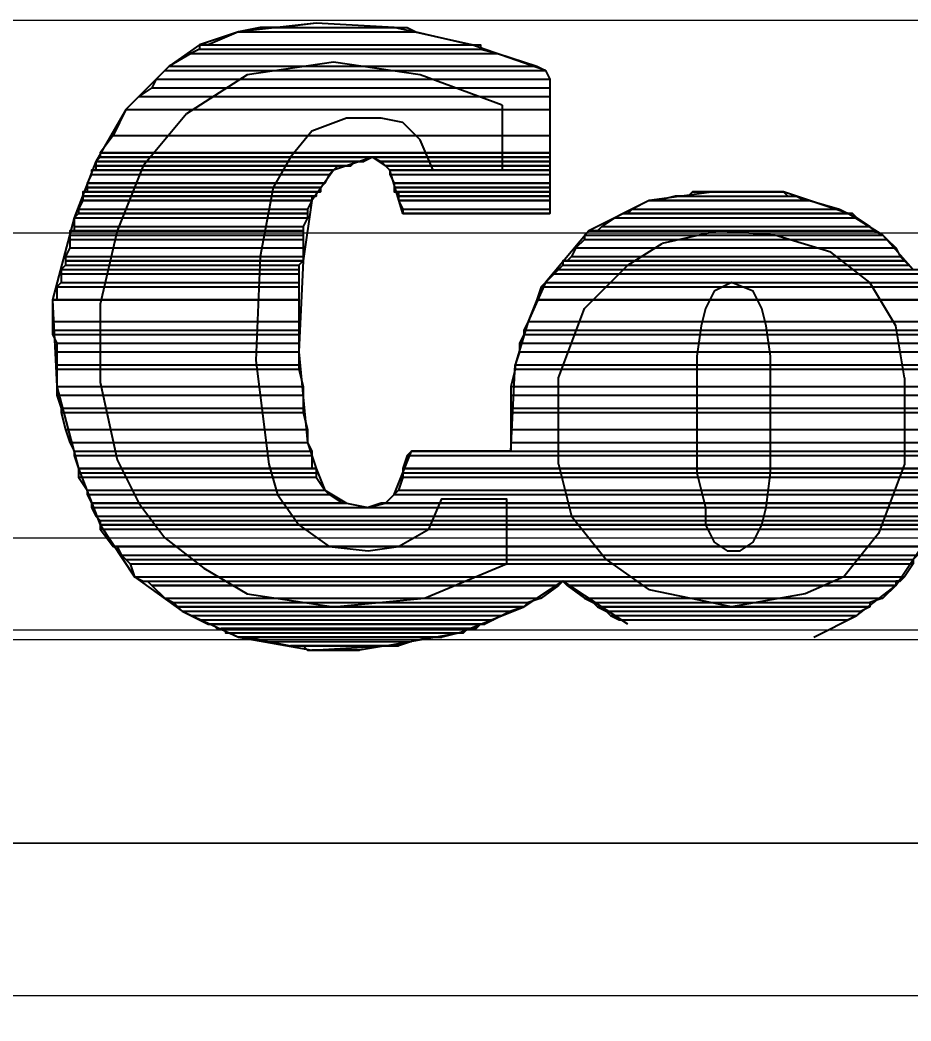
# Model space of a CAD drawing. Header units: millimetres. Extents: x 210628 to 232146, y -111309 to -91563.
# Drawn here: x 213844.85 to 213888.66, y -107150.55 to -107101.33 of the extents above; entities that cross this region are included whole.
import ezdxf

# ---------------------------------------------------------------- set-up
doc = ezdxf.new("R2010")
doc.units = ezdxf.units.MM
doc.header["$PDMODE"] = 2
doc.layers.get('0').update_dxf_attribs({"lineweight": 20})
for name, color, linetype, lineweight in [('ahsap gor', 24, 'Continuous', 20), ('demir-1', 103, 'Continuous', 20), ('KP', 167, 'Continuous', 30), ('t_görünüş', 45, 'Continuous', 25), ('t_tarama', 253, 'Continuous', 5), ('ölçü', 251, 'Continuous', 5)]:
    doc.layers.add(name, color=color, linetype=linetype, lineweight=lineweight)
doc.styles.add('Ölçü50', font='calibri.ttf', dxfattribs={"width": 0.7})
doc.dimstyles.new('olcu10', dxfattribs={"dimtxt": 9, "dimasz": 2, "dimexe": 1.25, "dimexo": 0.625, "dimgap": 0.5, "dimtad": 1, "dimdec": 1, "dimrnd": 0.5, "dimzin": 9, "dimtxsty": 'Ölçü50', "dimblk": 'ARCHTICK', "dimcen": 2, "dimclrd": 256, "dimclre": 256, "dimclrt": 6, "dimazin": 2, "dimtfac": 1, "dimtdec": 1, "dimtix": 1, "dimtmove": 0, "dimatfit": 3, "dimldrblk": 'ARCHTICK', "dimfxl": 1, "dimlwd": -1, "dimarcsym": 0})

# ---------------------------------------------------------------- blocks, each defined once
blk = doc.blocks.new('_ArchTick')
at = {"color": 0, "linetype": 'ByBlock', "const_width": 0.15}
blk.add_lwpolyline([(-0.5, -0.5), (0.5, 0.5)], dxfattribs=at)
blk = doc.blocks.new('*D98')
at = {"layer": 'DEFPOINTS', "color": 0, "transparency": 16777216}
for p in [(213657.886, -107133.368), (213899.884, -107133.368), (213899.884, -107149.3)]:
    blk.add_point(p, dxfattribs=at)
at = {"layer": 'ölçü', "lineweight": -2, "transparency": 16777216}
for p, q in [((213657.886, -107133.993), (213657.886, -107150.55)), ((213899.884, -107133.993), (213899.884, -107150.55))]:
    blk.add_line(p, q, dxfattribs=at)
at = {"layer": 'ölçü', "transparency": 16777216}
blk.add_line((213657.886, -107149.3), (213899.884, -107149.3), dxfattribs=at)
at = {"layer": 'ölçü', "transparency": 16777216, "xscale": 2, "yscale": 2, "zscale": 2, "rotation": 180}
blk.add_blockref('_ArchTick', (213657.886, -107149.3), dxfattribs=at)
at = {"layer": 'ölçü', "transparency": 16777216, "xscale": 2, "yscale": 2, "zscale": 2}
blk.add_blockref('_ArchTick', (213899.884, -107149.3), dxfattribs=at)
at = {"layer": 'ölçü', "color": 6, "transparency": 16777216, "insert": (213778.885, -107144.234), "char_height": 9, "attachment_point": 5, "style": 'Ölçü50'}
blk.add_mtext('242', dxfattribs=at)
blk = doc.blocks.new('logolutabela')
at = {"layer": 't_görünüş'}
for points in [[(366.572, 37.169), (361.75, 38.87), (356.643, 40.005), (351.535, 40.289), (346.428, 39.722)], [(351.535, 40.289), (349.266, 40.005), (356.643, 40.005)], [(346.428, 39.722), (343.875, 38.87), (341.888, 37.453)], [(346.428, 39.722), (344.442, 38.87), (361.75, 38.87)], [(347.847, 40.005), (346.428, 39.722), (358.062, 39.722)], [(346.428, 39.722), (358.062, 39.722), (361.75, 38.87)], [(348.131, 40.005), (347.847, 40.005), (357.494, 40.005)], [(347.847, 40.005), (357.494, 40.005), (358.062, 39.722)], [(349.266, 40.005), (348.131, 40.005), (357.21, 40.005)], [(348.131, 40.005), (357.494, 40.005)], [(349.266, 40.005), (357.21, 40.005)], [(344.442, 38.87), (343.875, 38.87), (362.317, 38.87)], [(343.875, 38.87), (343.875, 38.586), (362.317, 38.586)], [(343.875, 38.87), (362.317, 38.87), (362.317, 38.586)], [(344.442, 38.87), (362.317, 38.87)], [(343.307, 38.303), (341.888, 37.453), (366.006, 37.453)], [(343.875, 38.586), (343.307, 38.303), (363.452, 38.303)], [(343.307, 38.303), (363.452, 38.303), (366.006, 37.453)], [(343.875, 38.586), (362.317, 38.586), (363.452, 38.303)], [(341.888, 37.453), (339.052, 34.615), (337.065, 31.21), (335.647, 27.522)], [(341.888, 37.453), (341.606, 37.169), (366.572, 37.169)], [(341.888, 37.453), (366.006, 37.453), (366.572, 37.169)], [(363.736, 34.899), (358.344, 36.885), (352.67, 37.735), (346.996, 36.885)], [(341.606, 37.169), (341.038, 36.601), (366.856, 36.601)], [(341.606, 37.169), (366.572, 37.169), (366.856, 36.601)], [(346.996, 36.885), (343.023, 34.331)], [(366.572, 37.169), (366.856, 36.601), (366.856, 27.806), (357.21, 27.806), (356.359, 30.642), (356.075, 30.926), (355.224, 31.493), (352.67, 30.642), (351.251, 28.657), (350.684, 24.684), (350.4, 18.726), (350.968, 12.767), (351.535, 11.066), (352.103, 9.647), (353.521, 8.796), (354.94, 8.512), (356.075, 8.796), (356.643, 9.363), (357.778, 12.201), (364.303, 12.201), (364.587, 17.875)], [(341.038, 36.601), (340.754, 36.034), (366.856, 36.034)], [(341.038, 36.601), (366.856, 36.601), (366.856, 36.034)], [(339.903, 35.466), (339.052, 34.615), (366.856, 34.615)], [(340.754, 36.034), (339.903, 35.466), (366.856, 35.466)], [(339.903, 35.466), (366.856, 35.466), (366.856, 34.615)], [(340.754, 36.034), (366.856, 36.034), (366.856, 35.466)], [(363.736, 34.899), (363.736, 30.642), (359.196, 30.642), (358.344, 32.629), (358.062, 32.912), (357.21, 33.764), (355.792, 34.047), (353.521, 34.047), (351.251, 33.196), (349.834, 31.493), (348.699, 29.507), (347.847, 24.968), (347.564, 18.159), (348.415, 11.35), (348.982, 9.363), (350.4, 7.377), (352.386, 5.958), (354.94, 5.674), (356.927, 5.958), (358.912, 7.093), (359.763, 9.08), (364.02, 9.08), (364.02, 4.823)], [(339.052, 34.615), (338.2, 32.912), (366.856, 32.912)], [(343.023, 34.331), (340.187, 30.926), (338.484, 26.671)], [(339.052, 34.615), (366.856, 34.615), (366.856, 32.912)], [(338.2, 32.912), (337.349, 31.777), (366.856, 31.777)], [(338.2, 32.912), (366.856, 32.912), (366.856, 31.777)], [(337.349, 31.777), (337.349, 31.493), (366.856, 31.493)], [(337.349, 31.777), (366.856, 31.777), (366.856, 31.493)], [(337.349, 31.493), (337.065, 31.21), (354.657, 31.21)], [(337.065, 31.21), (354.657, 31.21), (354.089, 31.21)], [(337.065, 31.21), (337.065, 30.926), (353.805, 30.926)], [(337.065, 31.21), (354.089, 31.21), (353.805, 30.926)], [(337.065, 30.926), (353.805, 30.926), (352.954, 30.926)], [(337.065, 30.926), (337.065, 30.642), (352.67, 30.642)], [(337.065, 30.926), (352.954, 30.926), (352.67, 30.642)], [(337.349, 31.493), (355.224, 31.493), (354.657, 31.21)], [(355.224, 31.493), (355.792, 31.21), (366.856, 31.21)], [(355.224, 31.493), (366.856, 31.493), (366.856, 31.21)], [(355.792, 31.21), (356.075, 30.926), (366.856, 30.926)], [(355.792, 31.21), (366.856, 31.21), (366.856, 30.926)], [(356.075, 30.926), (356.359, 30.642), (366.856, 30.642)], [(356.075, 30.926), (366.856, 30.926), (366.856, 30.642)], [(336.782, 30.359), (336.498, 29.791), (352.103, 29.791)], [(337.065, 30.642), (336.782, 30.642), (352.67, 30.642)], [(336.782, 30.642), (336.782, 30.359), (352.386, 30.359)], [(336.782, 30.642), (352.67, 30.642), (352.386, 30.359)], [(336.782, 30.359), (352.386, 30.359), (352.103, 29.791)], [(356.359, 30.642), (356.359, 30.359), (366.856, 30.359)], [(356.359, 30.642), (366.856, 30.642), (366.856, 30.359)], [(356.359, 30.359), (356.643, 29.791), (366.856, 29.791)], [(356.359, 30.359), (366.856, 30.359), (366.856, 29.791)], [(336.498, 29.791), (336.498, 29.507), (351.819, 29.507)], [(336.498, 29.791), (352.103, 29.791), (351.819, 29.507)], [(356.643, 29.791), (356.643, 29.507), (366.856, 29.507)], [(356.643, 29.791), (366.856, 29.791), (366.856, 29.507)], [(336.498, 29.223), (336.214, 29.223), (351.535, 29.223)], [(336.214, 29.223), (336.214, 28.941), (351.535, 28.941)], [(336.214, 29.223), (351.535, 29.223), (351.535, 28.941)], [(336.214, 28.941), (351.535, 28.941), (351.251, 28.941)], [(336.214, 28.941), (336.214, 28.657), (351.251, 28.657)], [(336.214, 28.941), (351.251, 28.941), (351.251, 28.657)], [(336.498, 29.507), (336.498, 29.223), (351.819, 29.223)], [(336.498, 29.507), (351.819, 29.507), (351.819, 29.223)], [(336.498, 29.223), (351.819, 29.223), (351.535, 29.223)], [(356.643, 29.507), (356.643, 29.223), (366.856, 29.223)], [(356.643, 29.507), (366.856, 29.507), (366.856, 29.223)], [(356.643, 29.223), (366.856, 29.223)], [(356.927, 29.223), (356.927, 28.941), (366.856, 28.941)], [(356.927, 29.223), (366.856, 29.223), (366.856, 28.941)], [(356.927, 28.941), (356.927, 28.657), (366.856, 28.657)], [(356.927, 28.941), (366.856, 28.941), (366.856, 28.657)], [(386.434, 27.806), (382.178, 29.223), (377.638, 29.223), (373.383, 28.657)], [(375.084, 28.941), (373.95, 28.657), (383.596, 28.657)], [(375.936, 28.941), (375.084, 28.941), (383.03, 28.941)], [(375.084, 28.941), (383.03, 28.941), (383.596, 28.657)], [(376.219, 29.223), (375.936, 28.941), (382.462, 28.941)], [(375.936, 28.941), (383.03, 28.941)], [(377.071, 29.223), (376.219, 29.223), (382.178, 29.223)], [(376.219, 29.223), (382.178, 29.223), (382.462, 28.941)], [(377.354, 29.223), (377.071, 29.223), (379.908, 29.223)], [(377.071, 29.223), (382.178, 29.223)], [(377.638, 29.223), (377.354, 29.223), (379.341, 29.223)], [(377.354, 29.223), (379.908, 29.223)], [(336.214, 28.657), (335.93, 28.089), (350.968, 28.089)], [(336.214, 28.657), (351.251, 28.657), (350.968, 28.089)], [(356.927, 28.657), (357.21, 28.089), (366.856, 28.089)], [(356.927, 28.657), (366.856, 28.657), (366.856, 28.089)], [(373.383, 28.657), (369.41, 26.671), (366.572, 23.266)], [(373.383, 28.657), (372.248, 28.089), (385.866, 28.089)], [(373.95, 28.657), (373.383, 28.657), (383.88, 28.657)], [(373.383, 28.657), (383.88, 28.657), (385.866, 28.089)], [(373.95, 28.657), (383.88, 28.657)], [(335.93, 27.806), (335.647, 27.522), (350.968, 27.522)], [(335.93, 28.089), (335.93, 27.806), (350.968, 27.806)], [(335.93, 28.089), (350.968, 28.089), (350.968, 27.806)], [(335.93, 27.806), (350.968, 27.806), (350.968, 27.522)], [(357.21, 28.089), (357.21, 27.806), (366.856, 27.806)], [(357.21, 28.089), (366.856, 28.089), (366.856, 27.806)], [(371.68, 27.806), (371.113, 27.522), (387.001, 27.522)], [(371.964, 27.806), (371.68, 27.806), (386.434, 27.806)], [(371.68, 27.806), (386.717, 27.806)], [(371.68, 27.806), (386.717, 27.806), (387.001, 27.522)], [(372.248, 28.089), (371.964, 27.806), (386.434, 27.806)], [(372.248, 28.089), (385.866, 28.089), (386.434, 27.806)], [(390.69, 24.117), (388.704, 26.387), (386.434, 27.806)], [(335.647, 27.522), (334.228, 22.13), (334.512, 16.456), (335.93, 11.066)], [(335.647, 27.522), (335.647, 26.954), (350.684, 26.954)], [(335.647, 27.522), (350.968, 27.522), (350.684, 26.954)], [(335.647, 26.954), (335.647, 26.671), (350.684, 26.671)], [(335.647, 26.954), (350.684, 26.954), (350.684, 26.671)], [(370.261, 26.954), (369.978, 26.671), (388.136, 26.671)], [(371.113, 27.522), (370.261, 26.954), (387.852, 26.954)], [(370.261, 26.954), (387.852, 26.954), (388.136, 26.671)], [(371.113, 27.522), (387.001, 27.522), (387.852, 26.954)], [(335.647, 26.671), (335.363, 26.671), (350.684, 26.671)], [(335.363, 26.671), (335.363, 26.387), (350.684, 26.387)], [(335.363, 26.671), (350.684, 26.671), (350.684, 26.387)], [(335.363, 26.387), (335.363, 26.103), (350.684, 26.103)], [(335.363, 26.387), (350.684, 26.387), (350.684, 26.103)], [(338.484, 26.671), (337.349, 21.847), (337.349, 16.74), (338.484, 11.633)], [(369.41, 26.671), (369.126, 26.387), (388.704, 26.387)], [(369.126, 26.387), (369.126, 26.103), (388.987, 26.103)], [(369.126, 26.387), (388.704, 26.387), (388.987, 26.103)], [(369.694, 26.671), (369.41, 26.671), (388.136, 26.671)], [(369.41, 26.671), (388.136, 26.671), (388.704, 26.387)], [(369.978, 26.671), (369.694, 26.671), (388.136, 26.671)], [(385.299, 25.252), (381.611, 26.387), (377.922, 26.671), (374.234, 25.819)], [(335.363, 26.103), (335.363, 25.536), (350.684, 25.536)], [(335.363, 26.103), (350.684, 26.103), (350.684, 25.536)], [(367.424, 11.35), (367.424, 17.024), (369.126, 21.563), (371.964, 24.4), (374.234, 25.819)], [(369.126, 26.103), (368.559, 25.536), (389.555, 25.536)], [(369.126, 26.103), (388.987, 26.103), (389.555, 25.536)], [(335.363, 25.536), (335.079, 24.968), (350.684, 24.968)], [(335.079, 24.968), (335.079, 24.684), (350.684, 24.684)], [(335.079, 24.968), (350.684, 24.968), (350.684, 24.684)], [(335.363, 25.536), (350.684, 25.536), (350.684, 24.968)], [(368.275, 24.968), (367.991, 24.684), (390.123, 24.684)], [(368.559, 25.536), (368.275, 24.968), (389.839, 24.968)], [(368.275, 24.968), (389.839, 24.968), (390.123, 24.684)], [(368.559, 25.536), (389.555, 25.536), (389.839, 24.968)], [(390.123, 17.024), (389.555, 20.429), (387.852, 23.266), (385.299, 25.252)], [(335.079, 24.4), (334.795, 24.117), (350.4, 24.117)], [(335.079, 24.684), (335.079, 24.4), (350.4, 24.4)], [(335.079, 24.684), (350.684, 24.684), (350.4, 24.4)], [(335.079, 24.4), (350.4, 24.4), (350.4, 24.117)], [(367.707, 24.4), (367.424, 24.117), (390.69, 24.117)], [(367.991, 24.684), (367.707, 24.684), (390.123, 24.684)], [(367.707, 24.684), (367.707, 24.4), (390.406, 24.4)], [(367.707, 24.684), (390.123, 24.684), (390.406, 24.4)], [(367.707, 24.4), (390.406, 24.4), (390.69, 24.117)], [(334.795, 24.117), (334.795, 23.833), (350.4, 23.833)], [(334.795, 24.117), (350.4, 24.117), (350.4, 23.833)], [(334.795, 23.833), (334.795, 23.266), (350.4, 23.266)], [(334.795, 23.833), (350.4, 23.833), (350.4, 23.266)], [(367.14, 23.833), (366.572, 23.266), (451.407, 23.266)], [(367.424, 24.117), (367.14, 23.833), (427.29, 23.833)], [(367.14, 23.833), (451.123, 23.833), (451.407, 23.266)], [(367.424, 24.117), (427.29, 24.117), (427.29, 23.833)], [(334.795, 23.266), (334.512, 22.982), (350.4, 22.982)], [(334.512, 22.982), (334.512, 22.13), (350.4, 22.13)], [(334.512, 22.982), (350.4, 22.982), (350.4, 22.13)], [(334.795, 23.266), (350.4, 23.266), (350.4, 22.982)], [(366.572, 23.266), (365.438, 20.713), (364.587, 17.875)], [(366.29, 22.982), (366.006, 22.13), (451.974, 22.13)], [(366.572, 23.266), (366.29, 22.982), (451.69, 22.982)], [(366.29, 22.982), (451.69, 22.982), (451.974, 22.13)], [(366.572, 23.266), (451.407, 23.266), (451.69, 22.982)], [(377.638, 22.698), (377.354, 22.13), (377.071, 21.563), (376.787, 20.429), (376.503, 18.443), (376.503, 10.782), (377.071, 8.512), (377.071, 7.377), (377.354, 6.809), (377.638, 6.242), (378.489, 5.674), (379.341, 5.674), (380.192, 6.242), (380.476, 6.809), (380.759, 7.377), (381.043, 8.512), (381.327, 10.782), (381.327, 18.443), (381.043, 20.429), (380.759, 21.563), (380.476, 22.13), (380.192, 22.698), (378.773, 23.266), (377.638, 22.698)], [(334.512, 22.13), (334.228, 22.13), (350.4, 22.13)], [(334.228, 22.13), (334.228, 20.713), (350.4, 20.713)], [(334.228, 22.13), (350.4, 22.13), (350.4, 20.713)], [(366.006, 22.13), (365.438, 20.713), (491.979, 20.713)], [(366.006, 22.13), (494.249, 22.13), (491.979, 20.713)], [(334.228, 20.713), (334.228, 20.145), (350.4, 20.145)], [(334.228, 20.713), (350.4, 20.713), (350.4, 20.145)], [(365.438, 20.713), (365.155, 20.145), (491.128, 20.145)], [(365.438, 20.713), (491.979, 20.713), (491.128, 20.145)], [(334.228, 20.145), (334.228, 19.861), (350.4, 19.861)], [(334.228, 20.145), (350.4, 20.145), (350.4, 19.861)], [(334.228, 19.861), (334.512, 19.294), (350.4, 19.294)], [(334.228, 19.861), (350.4, 19.861), (350.4, 19.294)], [(365.155, 19.861), (364.871, 19.294), (491.979, 19.294)], [(365.155, 20.145), (365.155, 19.861), (491.412, 19.861)], [(365.155, 20.145), (491.128, 20.145), (491.412, 19.861)], [(365.155, 19.861), (491.412, 19.861), (491.979, 19.294)], [(334.512, 19.294), (334.512, 18.726), (350.4, 18.726)], [(334.512, 19.294), (350.4, 19.294), (350.4, 18.726)], [(364.871, 19.294), (364.871, 18.726), (492.547, 18.726)], [(364.871, 19.294), (491.979, 19.294), (492.547, 18.726)], [(334.512, 18.726), (334.512, 17.875), (350.4, 17.875)], [(334.512, 18.726), (350.4, 18.726), (350.4, 17.875)], [(364.871, 18.726), (364.587, 17.875), (493.398, 17.875)], [(364.871, 18.726), (492.547, 18.726), (493.398, 17.875)], [(334.512, 17.875), (334.512, 17.591), (350.4, 17.591)], [(334.512, 17.875), (350.4, 17.875), (350.4, 17.591)], [(364.587, 17.875), (364.587, 17.591), (493.398, 17.591)], [(364.587, 17.875), (493.398, 17.875), (493.398, 17.591)], [(334.512, 17.591), (334.512, 16.456), (350.684, 16.456)], [(334.512, 17.591), (350.4, 17.591), (350.684, 16.456)], [(364.587, 17.591), (364.303, 16.456), (494.533, 16.456)], [(364.587, 17.591), (493.398, 17.591), (494.533, 16.456)], [(334.512, 16.456), (334.512, 15.889), (350.684, 15.889)], [(334.512, 16.456), (350.684, 16.456), (350.684, 15.889)], [(364.303, 16.456), (364.303, 15.889), (494.817, 15.889)], [(364.303, 16.456), (494.533, 16.456), (494.817, 15.889)], [(390.123, 17.024), (390.123, 11.35), (388.42, 6.809), (386.15, 3.973), (383.596, 2.838), (378.773, 1.987), (373.383, 3.121)], [(334.512, 15.889), (334.795, 15.037), (350.684, 15.037)], [(334.512, 15.889), (350.684, 15.889), (350.684, 15.037)], [(364.303, 15.889), (364.303, 15.037), (495.384, 15.037)], [(364.303, 15.889), (494.817, 15.889), (495.384, 15.037)], [(334.795, 15.037), (334.795, 14.754), (350.684, 14.754)], [(334.795, 15.037), (350.684, 15.037), (350.684, 14.754)], [(334.795, 14.754), (335.079, 13.619), (350.968, 13.619)], [(334.795, 14.754), (350.684, 14.754), (350.968, 13.619)], [(364.303, 15.037), (364.303, 14.754), (495.384, 14.754)], [(364.303, 15.037), (495.384, 15.037), (495.384, 14.754)], [(364.303, 14.754), (364.303, 13.619), (495.952, 13.619)], [(364.303, 14.754), (495.384, 14.754), (495.952, 13.619)], [(335.079, 13.619), (335.363, 12.767), (350.968, 12.767)], [(335.079, 13.619), (350.968, 13.619), (350.968, 12.767)], [(364.303, 13.619), (364.303, 12.767), (495.952, 12.767)], [(364.303, 13.619), (495.952, 13.619), (495.952, 12.767)], [(335.363, 12.767), (335.647, 12.201), (351.251, 12.201)], [(335.363, 12.767), (350.968, 12.767), (351.251, 12.201)], [(364.303, 12.767), (364.303, 12.201), (496.236, 12.201)], [(364.303, 12.767), (495.952, 12.767), (496.236, 12.201)], [(335.647, 12.201), (335.647, 11.917), (351.251, 11.917)], [(335.647, 12.201), (351.251, 12.201), (351.251, 11.917)], [(335.647, 11.917), (335.93, 11.066), (351.251, 11.066)], [(335.647, 11.917), (351.251, 11.917), (351.251, 11.066)], [(357.494, 11.917), (357.21, 11.066), (496.236, 11.066)], [(357.778, 12.201), (357.494, 11.917), (496.236, 11.917)], [(357.494, 11.917), (496.236, 11.917), (496.236, 11.066)], [(357.778, 12.201), (496.236, 12.201), (496.236, 11.917)], [(338.484, 11.633), (339.903, 8.796), (341.606, 6.526), (344.158, 4.539)], [(367.424, 11.35), (368.275, 7.944), (370.545, 5.107), (373.383, 3.121)], [(335.93, 11.066), (351.535, 11.066)], [(335.93, 11.066), (335.93, 10.782), (351.535, 10.782)], [(335.93, 11.066), (351.535, 11.066), (351.535, 10.782)], [(335.93, 11.066), (337.349, 7.377), (339.619, 3.973), (342.74, 1.703), (346.428, 0)], [(335.93, 10.782), (335.93, 10.498), (351.535, 10.498)], [(335.93, 10.782), (351.535, 10.782), (351.535, 10.498)], [(357.21, 11.066), (357.21, 10.782), (496.236, 10.782)], [(357.21, 11.066), (496.236, 11.066), (496.236, 10.782)], [(357.21, 10.782), (357.21, 10.498), (448.854, 10.498)], [(357.21, 10.782), (448.854, 10.782), (448.854, 10.498)], [(335.93, 10.498), (336.498, 9.647), (352.103, 9.647)], [(335.93, 10.498), (351.535, 10.498), (352.103, 9.647)], [(357.21, 10.498), (356.927, 9.647), (448.854, 9.647)], [(357.21, 10.498), (448.854, 10.498), (448.854, 9.647)], [(336.498, 9.647), (336.498, 9.363), (352.386, 9.363)], [(336.498, 9.647), (352.103, 9.647), (352.386, 9.363)], [(336.498, 9.363), (336.782, 8.796), (353.238, 8.796)], [(336.498, 9.363), (352.386, 9.363), (353.238, 8.796)], [(356.643, 9.363), (356.075, 8.796), (448.854, 8.796)], [(356.927, 9.647), (356.643, 9.363), (448.854, 9.363)], [(356.643, 9.363), (448.854, 9.363), (448.854, 8.796)], [(356.927, 9.647), (448.854, 9.647), (448.854, 9.363)], [(336.782, 8.796), (353.521, 8.796)], [(336.782, 8.796), (336.782, 8.512), (354.94, 8.512)], [(336.782, 8.796), (353.521, 8.796), (354.94, 8.512)], [(355.792, 8.796), (354.94, 8.512), (392.675, 8.512)], [(356.075, 8.796), (355.792, 8.796), (392.959, 8.796)], [(355.792, 8.796), (392.959, 8.796), (392.675, 8.512)], [(336.782, 8.512), (337.065, 7.944), (392.392, 7.944)], [(336.782, 8.512), (392.675, 8.512), (392.392, 7.944)], [(337.065, 7.944), (337.349, 7.661), (392.392, 7.661)], [(337.065, 7.944), (392.392, 7.944), (392.392, 7.661)], [(337.349, 7.661), (337.349, 7.377), (392.108, 7.377)], [(337.349, 7.661), (392.392, 7.661), (392.108, 7.377)], [(337.349, 7.377), (337.349, 7.093), (392.108, 7.093)], [(337.349, 7.377), (392.108, 7.377), (392.108, 7.093)], [(337.349, 7.093), (338.2, 5.958), (391.54, 5.958)], [(337.349, 7.093), (392.108, 7.093), (391.54, 5.958)], [(338.2, 5.958), (391.54, 5.958)], [(338.484, 5.958), (391.54, 5.958), (391.258, 5.958)], [(338.484, 5.958), (338.768, 5.391), (390.974, 5.391)], [(338.484, 5.958), (391.258, 5.958), (390.974, 5.391)], [(384.164, 0), (387.001, 1.419), (389.555, 3.405), (391.258, 5.958)], [(338.768, 5.391), (339.052, 5.107), (390.69, 5.107)], [(338.768, 5.391), (390.974, 5.391), (390.69, 5.107)], [(339.052, 5.107), (339.335, 4.823), (390.69, 4.823)], [(339.052, 5.107), (390.69, 5.107), (390.69, 4.823)], [(339.335, 4.823), (339.619, 3.973), (390.123, 3.973)], [(339.335, 4.823), (390.69, 4.823), (390.123, 3.973)], [(346.996, 2.838), (352.67, 1.987), (358.628, 2.554), (364.02, 4.823)], [(339.619, 3.973), (340.187, 3.689), (389.839, 3.689)], [(339.619, 3.973), (390.123, 3.973), (389.839, 3.689)], [(344.158, 4.539), (346.996, 2.838)], [(340.187, 3.689), (389.555, 3.689)], [(340.187, 3.689), (389.839, 3.689), (389.555, 3.689)], [(340.471, 3.689), (340.754, 3.405), (367.424, 3.405)], [(340.471, 3.689), (367.707, 3.689), (367.424, 3.405)], [(340.754, 3.405), (341.606, 2.554), (366.29, 2.554)], [(340.754, 3.405), (367.424, 3.405), (366.29, 2.554)], [(371.964, 0.851), (367.707, 3.689), (365.155, 1.987)], [(367.707, 3.689), (367.991, 3.405), (389.555, 3.405)], [(367.707, 3.689), (389.555, 3.689), (389.555, 3.405)], [(367.991, 3.405), (369.126, 2.554), (388.704, 2.554)], [(367.991, 3.405), (389.555, 3.405), (388.704, 2.554)], [(341.606, 2.554), (342.172, 2.27), (365.438, 2.27)], [(341.606, 2.554), (366.29, 2.554), (365.438, 2.27)], [(342.172, 2.27), (342.456, 1.987), (365.155, 1.987)], [(342.172, 2.27), (365.438, 2.27), (365.155, 1.987)], [(342.456, 1.987), (342.74, 1.703), (364.303, 1.703)], [(342.456, 1.987), (365.155, 1.987), (364.303, 1.703)], [(346.428, 0), (351.251, -0.851), (356.075, -0.567), (360.898, 0.284), (365.155, 1.987)], [(369.126, 2.554), (369.694, 2.27), (387.852, 2.27)], [(369.126, 2.554), (388.704, 2.554), (387.852, 2.27)], [(369.694, 2.27), (369.978, 1.987), (387.852, 1.987)], [(369.694, 2.27), (387.852, 2.27), (387.852, 1.987)], [(369.978, 1.987), (370.545, 1.703), (387.285, 1.703)], [(369.978, 1.987), (387.852, 1.987), (387.285, 1.703)], [(342.74, 1.703), (343.307, 1.419), (363.736, 1.419)], [(342.74, 1.703), (364.303, 1.703), (363.736, 1.419)], [(343.307, 1.419), (343.875, 1.135), (363.168, 1.135)], [(343.307, 1.419), (363.736, 1.419), (363.168, 1.135)], [(370.545, 1.703), (370.829, 1.419), (387.001, 1.419)], [(370.545, 1.703), (387.285, 1.703), (387.001, 1.419)], [(370.829, 1.419), (371.396, 1.135), (386.434, 1.135)], [(370.829, 1.419), (387.001, 1.419), (386.434, 1.135)], [(343.875, 1.135), (344.442, 0.851), (362.601, 0.851)], [(343.875, 1.135), (363.168, 1.135), (362.601, 0.851)], [(344.442, 0.851), (362.317, 0.851)], [(344.442, 0.851), (362.601, 0.851), (362.317, 0.851)], [(344.726, 0.851), (345.01, 0.568), (362.033, 0.568)], [(344.726, 0.851), (362.317, 0.851), (362.033, 0.568)], [(345.01, 0.568), (361.466, 0.568)], [(345.01, 0.568), (362.033, 0.568), (361.466, 0.568)], [(345.293, 0.568), (361.466, 0.568)], [(345.577, 0.568), (345.577, 0.284), (361.182, 0.284)], [(345.577, 0.568), (361.466, 0.568), (361.182, 0.284)], [(345.577, 0.284), (360.898, 0.284)], [(345.577, 0.284), (361.182, 0.284), (360.898, 0.284)], [(345.861, 0.284), (346.428, 0), (359.763, 0)], [(345.861, 0.284), (360.898, 0.284), (359.763, 0)], [(346.428, 0), (359.763, 0), (359.479, 0)], [(346.428, 0), (359.196, 0)], [(346.428, 0), (359.479, 0), (359.196, 0)], [(346.996, 0), (348.415, -0.284), (357.778, -0.284)], [(346.996, 0), (359.196, 0), (357.778, -0.284)], [(348.415, -0.284), (349.834, -0.567), (356.927, -0.567)], [(348.415, -0.284), (357.778, -0.284), (356.927, -0.567)], [(349.834, -0.567), (356.075, -0.567)], [(349.834, -0.567), (356.927, -0.567), (356.075, -0.567)], [(350.684, -0.567), (350.968, -0.851), (354.373, -0.851)], [(350.684, -0.567), (356.075, -0.567), (354.373, -0.851)], [(350.968, -0.851), (354.373, -0.851), (351.251, -0.851)]]:
    blk.add_lwpolyline(points, dxfattribs=at)
for points in [[(337.349, 31.777), (337.349, 31.777), (366.856, 31.777), (366.856, 31.777), (366.856, 31.777), (337.349, 31.777), (337.349, 31.777)], [(337.349, 31.777), (337.349, 31.777), (366.856, 31.777), (366.856, 31.777), (366.856, 31.777), (337.349, 31.777), (337.349, 31.777)], [(337.349, 31.777), (337.349, 31.777), (366.856, 31.777), (366.856, 31.777), (366.856, 31.777), (337.349, 31.777), (337.349, 31.777)], [(337.349, 31.777), (337.349, 31.777), (366.856, 31.777), (366.856, 31.777), (366.856, 31.777), (337.349, 31.777), (337.349, 31.777)], [(337.065, 31.21), (337.065, 31.21), (354.657, 31.21), (354.657, 31.21), (354.657, 31.21), (337.065, 31.21), (337.065, 31.21)], [(337.065, 31.21), (337.065, 31.21), (354.657, 31.21), (354.657, 31.21), (354.657, 31.21), (337.065, 31.21), (337.065, 31.21)], [(337.065, 31.21), (337.065, 31.21), (354.089, 31.21), (354.089, 31.21), (354.089, 31.21), (337.065, 31.21), (337.065, 31.21)], [(337.065, 30.926), (337.065, 30.926), (352.954, 30.926), (352.954, 30.926), (352.954, 30.926), (337.065, 30.926), (337.065, 30.926)], [(337.349, 31.493), (337.349, 31.493), (366.856, 31.493), (366.856, 31.493), (366.856, 31.493), (337.349, 31.493), (337.349, 31.493)], [(337.349, 31.493), (337.349, 31.493), (366.856, 31.493), (366.856, 31.493), (366.856, 31.493), (337.349, 31.493), (337.349, 31.493)], [(355.792, 31.21), (355.792, 31.21), (366.856, 31.21), (366.856, 31.21), (366.856, 31.21), (355.792, 31.21), (355.792, 31.21)], [(355.792, 31.21), (355.792, 31.21), (366.856, 31.21), (366.856, 31.21), (366.856, 31.21), (355.792, 31.21), (355.792, 31.21)], [(355.792, 31.21), (355.792, 31.21), (366.856, 31.21), (366.856, 31.21), (366.856, 31.21), (355.792, 31.21), (355.792, 31.21)], [(355.792, 31.21), (355.792, 31.21), (366.856, 31.21), (366.856, 31.21), (366.856, 31.21), (355.792, 31.21), (355.792, 31.21)], [(356.075, 30.926), (356.075, 30.926), (366.856, 30.926), (366.856, 30.926), (366.856, 30.926), (356.075, 30.926), (356.075, 30.926)], [(356.075, 30.926), (356.075, 30.926), (366.856, 30.926), (366.856, 30.926), (366.856, 30.926), (356.075, 30.926), (356.075, 30.926)], [(336.782, 30.642), (336.782, 30.642), (352.67, 30.642), (352.67, 30.642), (352.67, 30.642), (336.782, 30.642), (336.782, 30.642)], [(336.782, 30.642), (336.782, 30.642), (352.67, 30.642), (352.67, 30.642), (352.67, 30.642), (336.782, 30.642), (336.782, 30.642)], [(337.065, 30.642), (337.065, 30.642), (352.67, 30.642), (352.67, 30.642), (352.67, 30.642), (337.065, 30.642), (337.065, 30.642)], [(356.359, 30.642), (356.359, 30.642), (366.856, 30.642), (366.856, 30.642), (366.856, 30.642), (356.359, 30.642), (356.359, 30.642)], [(356.359, 30.642), (356.359, 30.642), (366.856, 30.642), (366.856, 30.642), (366.856, 30.642), (356.359, 30.642), (356.359, 30.642)], [(356.359, 30.642), (356.359, 30.642), (366.856, 30.642), (366.856, 30.642), (366.856, 30.642), (356.359, 30.642), (356.359, 30.642)], [(356.359, 30.642), (356.359, 30.642), (366.856, 30.642), (366.856, 30.642), (366.856, 30.642), (356.359, 30.642), (356.359, 30.642)], [(336.498, 29.791), (336.498, 29.791), (352.103, 29.791), (352.103, 29.791), (352.103, 29.791), (336.498, 29.791), (336.498, 29.791)], [(336.498, 29.791), (336.498, 29.791), (352.103, 29.791), (352.103, 29.791), (352.103, 29.791), (336.498, 29.791), (336.498, 29.791)], [(336.498, 29.791), (336.498, 29.791), (352.103, 29.791), (352.103, 29.791), (352.103, 29.791), (336.498, 29.791), (336.498, 29.791)], [(336.498, 29.791), (336.498, 29.791), (352.103, 29.791), (352.103, 29.791), (352.103, 29.791), (336.498, 29.791), (336.498, 29.791)], [(356.643, 29.791), (356.643, 29.791), (366.856, 29.791), (366.856, 29.791), (366.856, 29.791), (356.643, 29.791), (356.643, 29.791)], [(356.643, 29.791), (356.643, 29.791), (366.856, 29.791), (366.856, 29.791), (366.856, 29.791), (356.643, 29.791), (356.643, 29.791)], [(356.643, 29.791), (356.643, 29.791), (366.856, 29.791), (366.856, 29.791), (366.856, 29.791), (356.643, 29.791), (356.643, 29.791)], [(356.643, 29.791), (356.643, 29.791), (366.856, 29.791), (366.856, 29.791), (366.856, 29.791), (356.643, 29.791), (356.643, 29.791)], [(336.214, 29.223), (336.214, 29.223), (351.535, 29.223), (351.535, 29.223), (351.535, 29.223), (336.214, 29.223), (336.214, 29.223)], [(336.214, 29.223), (336.214, 29.223), (351.535, 29.223), (351.535, 29.223), (351.535, 29.223), (336.214, 29.223), (336.214, 29.223)], [(336.214, 28.941), (336.214, 28.941), (351.251, 28.941), (351.251, 28.941), (351.251, 28.941), (336.214, 28.941), (336.214, 28.941)], [(336.498, 29.507), (336.498, 29.507), (351.819, 29.507), (351.819, 29.507), (351.819, 29.507), (336.498, 29.507), (336.498, 29.507)], [(336.498, 29.507), (336.498, 29.507), (351.819, 29.507), (351.819, 29.507), (351.819, 29.507), (336.498, 29.507), (336.498, 29.507)], [(336.498, 29.223), (336.498, 29.223), (351.535, 29.223), (351.535, 29.223), (351.535, 29.223), (336.498, 29.223), (336.498, 29.223)], [(336.498, 29.223), (336.498, 29.223), (351.535, 29.223), (351.535, 29.223), (351.535, 29.223), (336.498, 29.223), (336.498, 29.223)], [(336.498, 29.223), (336.498, 29.223), (351.535, 29.223), (351.535, 29.223), (351.535, 29.223), (336.498, 29.223), (336.498, 29.223)], [(336.498, 29.223), (336.498, 29.223), (351.535, 29.223), (351.535, 29.223), (351.535, 29.223), (336.498, 29.223), (336.498, 29.223)], [(356.643, 29.507), (356.643, 29.507), (366.856, 29.507), (366.856, 29.507), (366.856, 29.507), (356.643, 29.507), (356.643, 29.507)], [(356.643, 29.507), (356.643, 29.507), (366.856, 29.507), (366.856, 29.507), (366.856, 29.507), (356.643, 29.507), (356.643, 29.507)], [(356.643, 29.223), (356.643, 29.223), (366.856, 29.223), (366.856, 29.223), (366.856, 29.223), (356.643, 29.223), (356.643, 29.223)], [(356.643, 29.223), (356.643, 29.223), (366.856, 29.223), (366.856, 29.223), (366.856, 29.223), (356.643, 29.223), (356.643, 29.223)], [(356.643, 29.223), (356.643, 29.223), (366.856, 29.223), (366.856, 29.223), (366.856, 29.223), (356.643, 29.223), (356.643, 29.223)], [(356.643, 29.223), (356.643, 29.223), (366.856, 29.223), (366.856, 29.223), (366.856, 29.223), (356.643, 29.223), (356.643, 29.223)], [(356.643, 29.223), (356.643, 29.223), (366.856, 29.223), (366.856, 29.223), (366.856, 29.223), (356.643, 29.223), (356.643, 29.223)], [(356.927, 29.223), (356.927, 29.223), (366.856, 29.223), (366.856, 29.223), (366.856, 29.223), (356.927, 29.223), (356.927, 29.223)], [(356.927, 29.223), (356.927, 29.223), (366.856, 29.223), (366.856, 29.223), (366.856, 29.223), (356.927, 29.223), (356.927, 29.223)], [(356.927, 28.941), (356.927, 28.941), (366.856, 28.941), (366.856, 28.941), (366.856, 28.941), (356.927, 28.941), (356.927, 28.941)], [(356.927, 28.941), (356.927, 28.941), (366.856, 28.941), (366.856, 28.941), (366.856, 28.941), (356.927, 28.941), (356.927, 28.941)], [(376.219, 29.223), (376.219, 29.223), (382.178, 29.223), (382.178, 29.223), (382.178, 29.223), (376.219, 29.223), (376.219, 29.223)], [(376.219, 29.223), (376.219, 29.223), (382.178, 29.223), (382.178, 29.223), (382.178, 29.223), (376.219, 29.223), (376.219, 29.223)], [(336.214, 28.657), (336.214, 28.657), (351.251, 28.657), (351.251, 28.657), (351.251, 28.657), (336.214, 28.657), (336.214, 28.657)], [(336.214, 28.657), (336.214, 28.657), (351.251, 28.657), (351.251, 28.657), (351.251, 28.657), (336.214, 28.657), (336.214, 28.657)], [(336.214, 28.657), (336.214, 28.657), (351.251, 28.657), (351.251, 28.657), (351.251, 28.657), (336.214, 28.657), (336.214, 28.657)], [(336.214, 28.657), (336.214, 28.657), (351.251, 28.657), (351.251, 28.657), (351.251, 28.657), (336.214, 28.657), (336.214, 28.657)], [(356.927, 28.657), (356.927, 28.657), (366.856, 28.657), (366.856, 28.657), (366.856, 28.657), (356.927, 28.657), (356.927, 28.657)], [(356.927, 28.657), (356.927, 28.657), (366.856, 28.657), (366.856, 28.657), (366.856, 28.657), (356.927, 28.657), (356.927, 28.657)], [(356.927, 28.657), (356.927, 28.657), (366.856, 28.657), (366.856, 28.657), (366.856, 28.657), (356.927, 28.657), (356.927, 28.657)], [(356.927, 28.657), (356.927, 28.657), (366.856, 28.657), (366.856, 28.657), (366.856, 28.657), (356.927, 28.657), (356.927, 28.657)], [(373.383, 28.657), (373.383, 28.657), (383.88, 28.657), (383.88, 28.657), (383.88, 28.657), (373.383, 28.657), (373.383, 28.657)], [(373.383, 28.657), (373.383, 28.657), (383.88, 28.657), (383.88, 28.657), (383.88, 28.657), (373.383, 28.657), (373.383, 28.657)], [(335.93, 27.806), (335.93, 27.806), (350.968, 27.806), (350.968, 27.806), (350.968, 27.806), (335.93, 27.806), (335.93, 27.806)], [(335.93, 27.806), (335.93, 27.806), (350.968, 27.806), (350.968, 27.806), (350.968, 27.806), (335.93, 27.806), (335.93, 27.806)], [(335.93, 27.806), (335.93, 27.806), (350.968, 27.806), (350.968, 27.806), (350.968, 27.806), (335.93, 27.806), (335.93, 27.806)], [(335.93, 27.806), (335.93, 27.806), (350.968, 27.806), (350.968, 27.806), (350.968, 27.806), (335.93, 27.806), (335.93, 27.806)], [(335.93, 27.806), (335.93, 27.806), (350.968, 27.806), (350.968, 27.806), (350.968, 27.806), (335.93, 27.806), (335.93, 27.806)], [(335.93, 27.806), (335.93, 27.806), (350.968, 27.806), (350.968, 27.806), (350.968, 27.806), (335.93, 27.806), (335.93, 27.806)], [(335.93, 27.806), (335.93, 27.806), (350.968, 27.806), (350.968, 27.806), (350.968, 27.806), (335.93, 27.806), (335.93, 27.806)], [(335.93, 27.806), (335.93, 27.806), (350.968, 27.806), (350.968, 27.806), (350.968, 27.806), (335.93, 27.806), (335.93, 27.806)], [(357.21, 27.806), (357.21, 27.806), (366.856, 27.806), (366.856, 27.806), (366.856, 27.806), (357.21, 27.806), (357.21, 27.806)], [(357.21, 27.806), (357.21, 27.806), (366.856, 27.806), (366.856, 27.806), (366.856, 27.806), (357.21, 27.806), (357.21, 27.806)], [(357.21, 27.806), (357.21, 27.806), (366.856, 27.806), (366.856, 27.806), (366.856, 27.806), (357.21, 27.806), (357.21, 27.806)], [(357.21, 27.806), (357.21, 27.806), (366.856, 27.806), (366.856, 27.806), (366.856, 27.806), (357.21, 27.806), (357.21, 27.806)], [(357.21, 27.806), (357.21, 27.806), (366.856, 27.806), (366.856, 27.806), (366.856, 27.806), (357.21, 27.806), (357.21, 27.806)], [(357.21, 27.806), (357.21, 27.806), (366.856, 27.806), (366.856, 27.806), (366.856, 27.806), (357.21, 27.806), (357.21, 27.806)], [(357.21, 27.806), (357.21, 27.806), (366.856, 27.806), (366.856, 27.806), (366.856, 27.806), (357.21, 27.806), (357.21, 27.806)], [(371.68, 27.806), (371.68, 27.806), (386.434, 27.806), (386.434, 27.806), (386.434, 27.806), (371.68, 27.806), (371.68, 27.806)], [(371.68, 27.806), (371.68, 27.806), (386.434, 27.806), (386.434, 27.806), (386.434, 27.806), (371.68, 27.806), (371.68, 27.806)], [(371.68, 27.806), (371.68, 27.806), (386.717, 27.806), (386.717, 27.806), (386.717, 27.806), (371.68, 27.806), (371.68, 27.806)], [(371.68, 27.806), (371.68, 27.806), (386.717, 27.806), (386.717, 27.806), (386.717, 27.806), (371.68, 27.806), (371.68, 27.806)], [(371.68, 27.806), (371.68, 27.806), (386.717, 27.806), (386.717, 27.806), (386.717, 27.806), (371.68, 27.806), (371.68, 27.806)], [(371.964, 27.806), (371.964, 27.806), (386.434, 27.806), (386.434, 27.806), (386.434, 27.806), (371.964, 27.806), (371.964, 27.806)], [(335.647, 26.671), (335.647, 26.671), (350.684, 26.671), (350.684, 26.671), (350.684, 26.671), (335.647, 26.671), (335.647, 26.671)], [(335.647, 26.671), (335.647, 26.671), (350.684, 26.671), (350.684, 26.671), (350.684, 26.671), (335.647, 26.671), (335.647, 26.671)], [(335.647, 26.671), (335.647, 26.671), (350.684, 26.671), (350.684, 26.671), (350.684, 26.671), (335.647, 26.671), (335.647, 26.671)], [(369.694, 26.671), (369.694, 26.671), (388.136, 26.671), (388.136, 26.671), (388.136, 26.671), (369.694, 26.671), (369.694, 26.671)], [(369.978, 26.671), (369.978, 26.671), (388.136, 26.671), (388.136, 26.671), (388.136, 26.671), (369.978, 26.671), (369.978, 26.671)], [(335.079, 24.684), (335.079, 24.684), (350.684, 24.684), (350.684, 24.684), (350.684, 24.684), (335.079, 24.684), (335.079, 24.684)], [(335.079, 24.684), (335.079, 24.684), (350.684, 24.684), (350.684, 24.684), (350.684, 24.684), (335.079, 24.684), (335.079, 24.684)], [(335.079, 24.684), (335.079, 24.684), (350.684, 24.684), (350.684, 24.684), (350.684, 24.684), (335.079, 24.684), (335.079, 24.684)], [(335.079, 24.684), (335.079, 24.684), (350.684, 24.684), (350.684, 24.684), (350.684, 24.684), (335.079, 24.684), (335.079, 24.684)], [(335.079, 24.684), (335.079, 24.684), (350.684, 24.684), (350.684, 24.684), (350.684, 24.684), (335.079, 24.684), (335.079, 24.684)], [(335.079, 24.684), (335.079, 24.684), (350.684, 24.684), (350.684, 24.684), (350.684, 24.684), (335.079, 24.684), (335.079, 24.684)], [(367.991, 24.684), (367.991, 24.684), (390.123, 24.684), (390.123, 24.684), (390.123, 24.684), (367.991, 24.684), (367.991, 24.684)], [(367.991, 24.684), (367.991, 24.684), (390.123, 24.684), (390.123, 24.684), (390.123, 24.684), (367.991, 24.684), (367.991, 24.684)], [(367.991, 24.684), (367.991, 24.684), (390.123, 24.684), (390.123, 24.684), (390.123, 24.684), (367.991, 24.684), (367.991, 24.684)], [(367.991, 24.684), (367.991, 24.684), (390.123, 24.684), (390.123, 24.684), (390.123, 24.684), (367.991, 24.684), (367.991, 24.684)], [(367.991, 24.684), (367.991, 24.684), (390.123, 24.684), (390.123, 24.684), (390.123, 24.684), (367.991, 24.684), (367.991, 24.684)], [(334.512, 22.13), (334.512, 22.13), (350.4, 22.13), (350.4, 22.13), (350.4, 22.13), (334.512, 22.13), (334.512, 22.13)], [(366.006, 22.13), (366.006, 22.13), (494.249, 22.13), (494.249, 22.13), (494.249, 22.13), (366.006, 22.13), (366.006, 22.13)], [(366.006, 22.13), (366.006, 22.13), (494.249, 22.13), (494.249, 22.13), (494.249, 22.13), (366.006, 22.13), (366.006, 22.13)], [(357.778, 12.201), (357.778, 12.201), (364.303, 12.201), (364.303, 12.201), (364.303, 12.201), (357.778, 12.201), (357.778, 12.201)], [(335.93, 11.066), (335.93, 11.066), (351.535, 11.066), (351.535, 11.066), (351.535, 11.066), (335.93, 11.066), (335.93, 11.066)], [(357.21, 11.066), (357.21, 11.066), (496.236, 11.066), (496.236, 11.066), (496.236, 11.066), (357.21, 11.066), (357.21, 11.066)], [(357.21, 11.066), (357.21, 11.066), (496.236, 11.066), (496.236, 11.066), (496.236, 11.066), (357.21, 11.066), (357.21, 11.066)], [(336.782, 8.796), (336.782, 8.796), (353.238, 8.796), (353.238, 8.796), (353.238, 8.796), (336.782, 8.796), (336.782, 8.796)], [(336.782, 8.796), (336.782, 8.796), (353.238, 8.796), (353.238, 8.796), (353.238, 8.796), (336.782, 8.796), (336.782, 8.796)], [(336.782, 8.796), (336.782, 8.796), (353.521, 8.796), (353.521, 8.796), (353.521, 8.796), (336.782, 8.796), (336.782, 8.796)], [(356.075, 8.796), (356.075, 8.796), (392.959, 8.796), (392.959, 8.796), (392.959, 8.796), (356.075, 8.796), (356.075, 8.796)], [(356.075, 8.796), (356.075, 8.796), (392.959, 8.796), (392.959, 8.796), (392.959, 8.796), (356.075, 8.796), (356.075, 8.796)], [(356.075, 8.796), (356.075, 8.796), (392.959, 8.796), (392.959, 8.796), (392.959, 8.796), (356.075, 8.796), (356.075, 8.796)], [(337.349, 7.377), (337.349, 7.377), (392.108, 7.377), (392.108, 7.377), (392.108, 7.377), (337.349, 7.377), (337.349, 7.377)], [(337.349, 7.377), (337.349, 7.377), (392.108, 7.377), (392.108, 7.377), (392.108, 7.377), (337.349, 7.377), (337.349, 7.377)], [(338.2, 5.958), (338.2, 5.958), (391.54, 5.958), (391.54, 5.958), (391.54, 5.958), (338.2, 5.958), (338.2, 5.958)], [(338.484, 5.958), (338.484, 5.958), (391.258, 5.958), (391.258, 5.958), (391.258, 5.958), (338.484, 5.958), (338.484, 5.958)], [(340.754, 3.405), (340.754, 3.405), (367.424, 3.405), (367.424, 3.405), (367.424, 3.405), (340.754, 3.405), (340.754, 3.405)], [(340.754, 3.405), (340.754, 3.405), (367.424, 3.405), (367.424, 3.405), (367.424, 3.405), (340.754, 3.405), (340.754, 3.405)], [(367.991, 3.405), (367.991, 3.405), (389.555, 3.405), (389.555, 3.405), (389.555, 3.405), (367.991, 3.405), (367.991, 3.405)], [(367.991, 3.405), (367.991, 3.405), (389.555, 3.405), (389.555, 3.405), (389.555, 3.405), (367.991, 3.405), (367.991, 3.405)], [(342.456, 1.987), (342.456, 1.987), (365.155, 1.987), (365.155, 1.987), (365.155, 1.987), (342.456, 1.987), (342.456, 1.987)], [(342.456, 1.987), (342.456, 1.987), (365.155, 1.987), (365.155, 1.987), (365.155, 1.987), (342.456, 1.987), (342.456, 1.987)], [(342.456, 1.987), (342.456, 1.987), (365.155, 1.987), (365.155, 1.987), (365.155, 1.987), (342.456, 1.987), (342.456, 1.987)], [(342.456, 1.987), (342.456, 1.987), (365.155, 1.987), (365.155, 1.987), (365.155, 1.987), (342.456, 1.987), (342.456, 1.987)], [(369.978, 1.987), (369.978, 1.987), (387.852, 1.987), (387.852, 1.987), (387.852, 1.987), (369.978, 1.987), (369.978, 1.987)], [(369.978, 1.987), (369.978, 1.987), (387.852, 1.987), (387.852, 1.987), (387.852, 1.987), (369.978, 1.987), (369.978, 1.987)], [(369.978, 1.987), (369.978, 1.987), (387.852, 1.987), (387.852, 1.987), (387.852, 1.987), (369.978, 1.987), (369.978, 1.987)], [(369.978, 1.987), (369.978, 1.987), (387.852, 1.987), (387.852, 1.987), (387.852, 1.987), (369.978, 1.987), (369.978, 1.987)], [(344.442, 0.851), (344.442, 0.851), (362.601, 0.851), (362.601, 0.851), (362.601, 0.851), (344.442, 0.851), (344.442, 0.851)], [(344.442, 0.851), (344.442, 0.851), (362.601, 0.851), (362.601, 0.851), (362.601, 0.851), (344.442, 0.851), (344.442, 0.851)], [(345.293, 0.568), (345.293, 0.568), (361.466, 0.568), (361.466, 0.568), (361.466, 0.568), (345.293, 0.568), (345.293, 0.568)], [(345.577, 0.568), (345.577, 0.568), (361.466, 0.568), (361.466, 0.568), (361.466, 0.568), (345.577, 0.568), (345.577, 0.568)], [(345.577, 0.568), (345.577, 0.568), (361.466, 0.568), (361.466, 0.568), (361.466, 0.568), (345.577, 0.568), (345.577, 0.568)], [(346.428, 0), (346.428, 0), (359.479, 0), (359.479, 0), (359.479, 0), (346.428, 0), (346.428, 0)], [(346.996, 0), (346.996, 0), (359.196, 0), (359.196, 0), (359.196, 0), (346.996, 0), (346.996, 0)], [(346.996, 0), (346.996, 0), (359.196, 0), (359.196, 0), (359.196, 0), (346.996, 0), (346.996, 0)], [(349.834, -0.567), (349.834, -0.567), (356.927, -0.567), (356.927, -0.567), (356.927, -0.567), (349.834, -0.567), (349.834, -0.567)], [(349.834, -0.567), (349.834, -0.567), (356.927, -0.567), (356.927, -0.567), (356.927, -0.567), (349.834, -0.567), (349.834, -0.567)]]:
    blk.add_open_spline(points, degree=3, knots=[0, 0, 0, 0, 1, 1, 1, 2, 2, 2, 2], dxfattribs=at)
blk = doc.blocks.new('SDG')
at = {"layer": 'ölçü'}
for p, q in [((242801.141, -106522.133, 0.002), (243190.241, -106522.133, 0.002)), ((243190.241, -106552.133, 0.002), (242801.859, -106552.133, 0.002))]:
    blk.add_line(p, q, dxfattribs=at)
at = {"layer": 't_tarama', "linetype": 'Continuous', "xscale": 0.7495488, "yscale": 0.7495488, "zscale": 0.7495488}
blk.add_blockref('logolutabela', (242813.878, -106552.482, 0.002), dxfattribs=at)

msp = doc.modelspace()

# ---------------------------------------------------------------- linework, layer by layer
at = {"layer": 'ahsap gor'}
for p, q in [((213657.886, -107111.8, 0.002), (213899.884, -107111.8, 0.002)), ((213657.886, -107126.8, 0.002), (213899.884, -107126.8, 0.002)), ((213657.886, -107141.8, 0.002), (213899.884, -107141.8, 0.002))]:
    msp.add_line(p, q, dxfattribs=at)
at = {"layer": 'demir-1', "elevation": 0.002}
msp.add_lwpolyline([(213574.84, -107131.8), (213975.616, -107131.8), (213975.616, -107141.8), (213574.84, -107141.8)], close=True, dxfattribs=at)

# ---------------------------------------------------------------- block references
at = {"layer": 'KP'}
msp.add_blockref('SDG', (-29217.955, -579.2, -0.002), dxfattribs=at)
at = {"layer": 'KP', "lineweight": 100}
msp.add_blockref('SDG', (-29217.955, -579.2, -0.002), dxfattribs=at)

# ---------------------------------------------------------------- dimensions: what is measured, and where the dimension line sits
at = {"layer": 'ölçü'}
dim = msp.add_linear_dim(base=(213899.884, -107149.3, 0.002), p1=(213657.886, -107133.368, 0.002), p2=(213899.884, -107133.368, 0.002), dimstyle='olcu10', override={"dimtmove": 1}, dxfattribs=at)
dim.commit()
dim.dimension.update_dxf_attribs({"geometry": '*D98', "text_midpoint": (213778.885, -107144.234, 0.002)})

doc.saveas('drawing.dxf')
